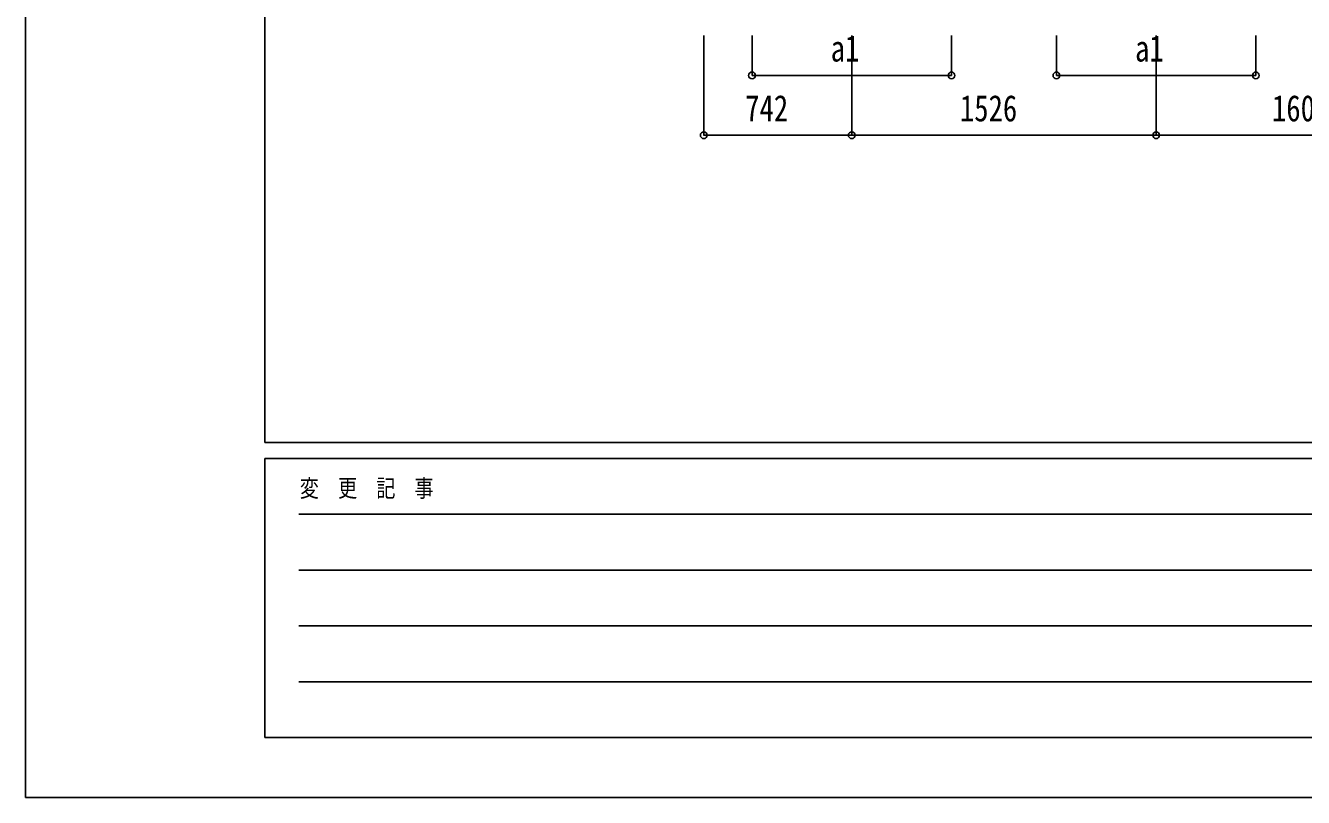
# Model space of a CAD drawing. Units: millimetres, scale not verified. Extents: x -16820 to 16820, y -11880 to 11880.
# Drawn here: x -16820 to -10413, y -11880 to -8010 of the extents above; entities that cross this region are included whole.
import ezdxf
from ezdxf.enums import TextEntityAlignment as Align

# ---------------------------------------------------------------- set-up
doc = ezdxf.new("R2010")
doc.units = ezdxf.units.MM
doc.header["$LTSCALE"] = 50
doc.layers.add('0-6_YKK_D', color=6, linetype='Continuous')
doc.layers.add('0-7_YKK_ZWAK', color=7, linetype='Continuous')
doc.styles.add('ＭＳ ゴシック', font='')
doc.styles.get('ＭＳ ゴシック').set_extended_font_data('MS Gothic')

msp = doc.modelspace()

# ---------------------------------------------------------------- linework, layer by layer
at = {"layer": '0-6_YKK_D'}
for p, q in [((-13419.92, -8060), (-13419.92, -8561)), ((-13177.92, -8060), (-13177.92, -8261)), ((-12677.92, -8060), (-12677.92, -8561)), ((-12677.92, -8060), (-12677.92, -8561)), ((-12177.92, -8060), (-12177.92, -8261)), ((-11651.92, -8060), (-11651.92, -8261)), ((-11151.92, -8060), (-11151.92, -8561)), ((-11151.92, -8060), (-11151.92, -8561)), ((-10651.92, -8060), (-10651.92, -8261)), ((-13177.92, -8260), (-12177.92, -8260)), ((-11651.92, -8260), (-10651.92, -8260)), ((-13419.92, -8560), (-12677.92, -8560)), ((-12677.92, -8560), (-11151.92, -8560)), ((-11151.92, -8560), (-9548.92, -8560))]:
    msp.add_line(p, q, dxfattribs=at)
for centre in [(-13177.92, -8260), (-12177.92, -8260), (-11651.92, -8260), (-10651.92, -8260), (-13419.92, -8560), (-12677.92, -8560), (-12677.92, -8560), (-11151.92, -8560), (-11151.92, -8560)]:
    msp.add_circle(centre, 17, dxfattribs=at)
at = {"layer": '0-7_YKK_ZWAK'}
for p, q in [((-15619.92, -10100), (-15619.92, 11100)), ((15580.08, -10100), (-15619.92, -10100)), ((-5219.92, -10180), (-15619.92, -10180)), ((-15619.92, -11580), (-15619.92, -10180)), ((-15449.92, -10460), (-5419.92, -10460)), ((-15449.92, -10740), (-5419.92, -10740)), ((-15449.92, -11020), (-5419.92, -11020)), ((-15449.92, -11300), (-5419.92, -11300)), ((-15619.92, -11580), (-5219.92, -11580))]:
    msp.add_line(p, q, dxfattribs=at)
msp.add_lwpolyline([(-16820, -11880), (16820, -11880), (16820, 11880), (-16820, 11880)], close=True, dxfattribs=at)

# ---------------------------------------------------------------- texts
at = {"layer": '0-6_YKK_D', "style": 'ＭＳ ゴシック', "width": 0.8}
for s, p in [('a1', (-12783.52, -8230)), ('a1', (-11257.52, -8230)), ('742', (-13212.12, -8530)), ('1526', (-12135.72, -8530)), ('1603', (-10571.22, -8530))]:
    msp.add_text(s, height=132, dxfattribs=at).set_placement(p, align=Align.BOTTOM_LEFT)
at = {"layer": '0-7_YKK_ZWAK', "style": 'ＭＳ ゴシック', "width": 0.8}
msp.add_text('変  更  記  事', height=87.98, dxfattribs=at).set_placement((-15445.24, -10400), align=Align.BOTTOM_LEFT)

doc.saveas('drawing.dxf')
